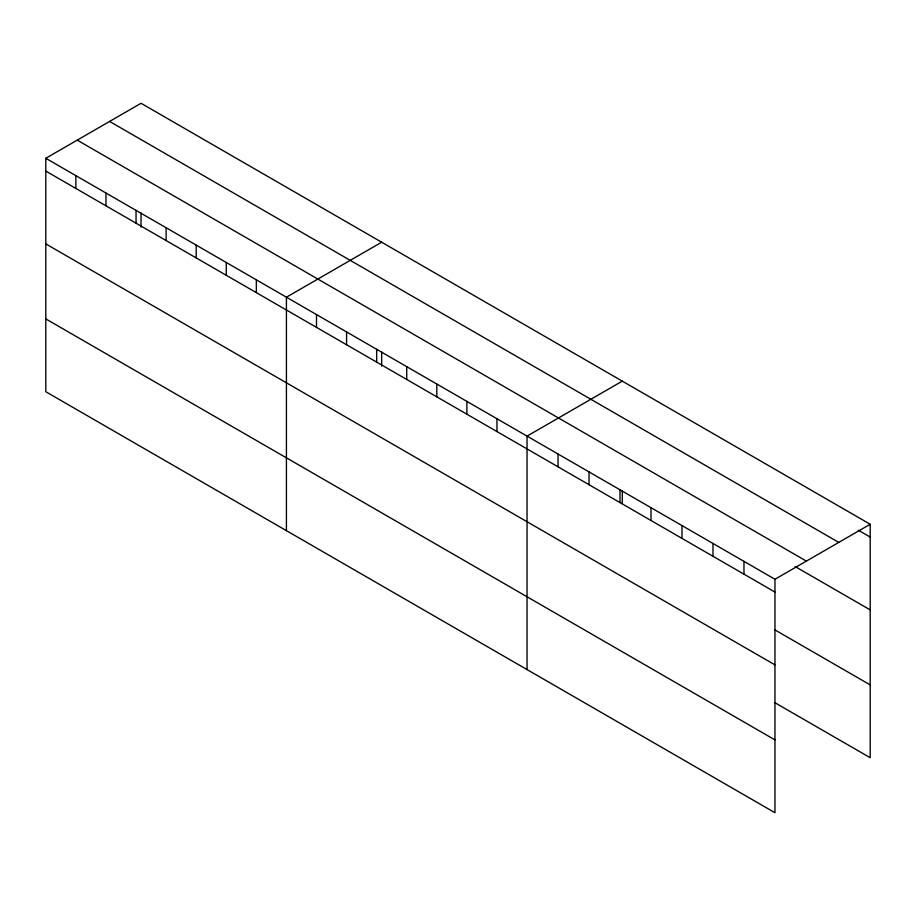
<?xml version="1.0" encoding="UTF-8"?>
<svg xmlns="http://www.w3.org/2000/svg" width="916" height="916" viewBox="0 0 916 916"><rect width="100%" height="100%" fill="white"/><g stroke="black" fill="none" stroke-linecap="round" stroke-linejoin="round"><path stroke-width="1.37" d="M45.8 158.285L774.959 579.255L774.959 812.71L45.8 391.739L45.8 158.285L141.041 103.29L870.2 524.261L870.2 757.715L774.844 702.664M381.663 242.213L286.422 297.208L286.422 530.662M622.285 381.136L527.043 436.119L527.043 669.573M774.959 579.255L870.2 524.261M858.281 530.181L870.2 537.062M109.611 121.439L838.77 542.409M77.23 140.137L806.389 561.107M795.111 566.535L870.2 609.884M45.8 171.086L774.959 592.057M774.844 629.853L870.2 684.905M45.8 243.896L774.959 664.867M45.8 318.917L774.959 739.899M743.964 561.359L743.964 574.16M712.98 543.474L712.98 556.275M681.985 525.578L681.985 538.379M651.001 507.693L651.001 520.494M622.285 490.816L622.285 503.56M620.006 489.797L620.006 502.598M589.022 471.9L589.022 484.713M558.027 454.015L558.027 466.817M496.964 418.761L496.964 431.562M466.885 401.391L466.885 414.192M436.806 384.033L436.806 396.834M406.727 366.663L406.727 379.464M381.663 351.893L381.663 366.045M376.659 349.294L376.659 362.106M346.58 331.935L346.58 344.737M316.501 314.566L316.501 327.367M256.343 279.838L256.343 292.639M226.263 262.468L226.263 275.269M196.184 245.11L196.184 257.911M166.105 227.74L166.105 240.542M141.041 212.97L141.041 227.122M136.037 210.371L136.037 223.183M105.958 193.013L105.958 205.814M75.879 175.643L75.879 188.444"/></g></svg>
